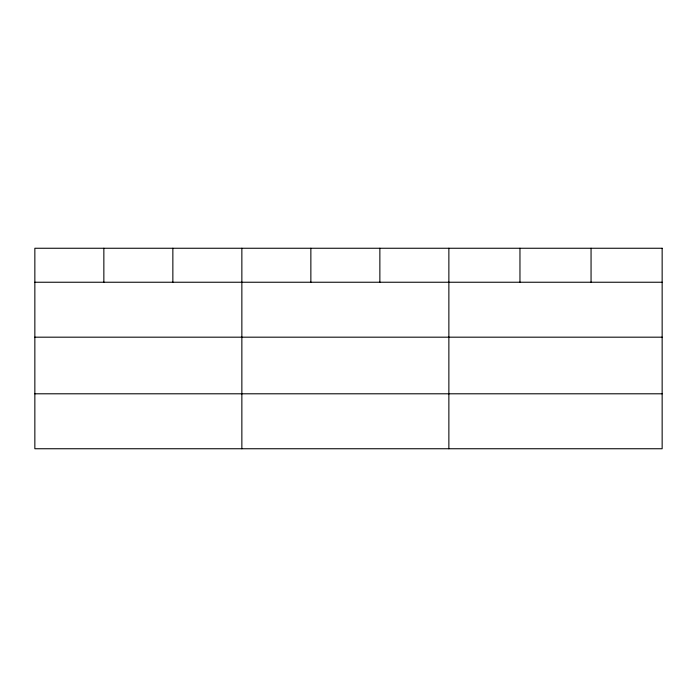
<?xml version="1.0" encoding="UTF-8"?>
<svg xmlns="http://www.w3.org/2000/svg" width="697" height="697" viewBox="0 0 697 697"><rect width="100%" height="100%" fill="white"/><g stroke="black" fill="none" stroke-linecap="round" stroke-linejoin="round"><path stroke-width="1.05" d="M34.85 282.241L662.15 282.241M34.85 337.182L662.15 337.182M34.85 393.796L662.15 393.796M591.056 248.254L591.056 282.241M519.962 248.254L519.962 282.241M448.868 248.254L448.868 448.746M379.865 248.254L379.865 282.241M310.862 248.254L310.862 282.241M241.859 248.254L241.859 448.746M172.856 248.254L172.856 282.241M103.853 248.254L103.853 282.241M662.15 248.254L34.85 248.254L34.85 448.746L662.15 448.746L662.15 248.254"/></g></svg>
